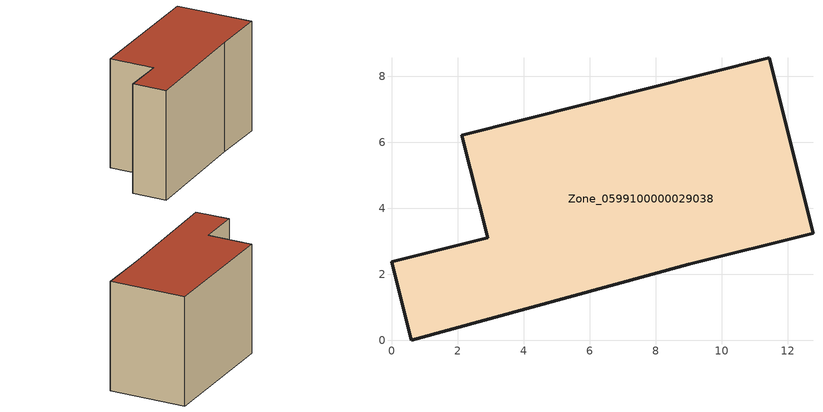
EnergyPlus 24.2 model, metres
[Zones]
Zone_0599100000029038
 floor ground (C_G): 0,2.37 2.91,3.1 2.13,6.21 11.44,8.55 12.77,3.23 9,2.29 0.59,0 z0
 wall outside (C_F): 2.91,3.1 0,2.37 0.59,0 9,2.29 12.77,3.23 11.44,8.55 2.13,6.21 2.91,3.1 z0:7.82
 roof outside (C_R): 11.44,8.55 2.13,6.21 2.91,3.1 0,2.37 0.59,0 9,2.29 12.77,3.23 z7.82
[BUILDING]
Pand.0599100000029038: North Axis=0; Terrain=City; Loads Convergence Tolerance Value=0.04; Temperature Convergence Tolerance Value=0.4; Solar Distribution=FullExterior; Maximum Number of Warmup Days=25; Minimum Number of Warmup Days=1
[Site:Location]
Rotterdam.The.Hague.AP_ZH_NLD Design_Conditions: Latitude=51.96; Longitude=4.45; Time Zone=1; Elevation=-4.5
[SITE:GROUNDTEMPERATURE:BUILDINGSURFACE]
18, 18, 18, 18, 18, 18, 18, 18, 18, 18, 18, 18
[MATERIAL] Thermal Absorptance=0.9; Solar Absorptance=0.7; Visible Absorptance=0.7
Name | Roughness | Thickness | Conductivity | Density | Specific Heat
G.TI.1975-1991 | MediumSmooth | 0.15 | 0.288461 | 540 | 1210
F.TI.1975-1991 | Rough | 0.3 | 0.230769 | 1920 | 840
R.TI.1975-1991 | MediumRough | 0.2 | 0.153846 | 1500 | 1000
[CONSTRUCTION]
C_G: G.TI.1975-1991
C_F: F.TI.1975-1991
C_R: R.TI.1975-1991
[ZONE]
Zone_0599100000029038: Type=1; Multiplier=1; Ceiling Height=Autocalculate; Volume=Autocalculate; Floor Area=autocalculate; Part of Total Floor Area=Yes
[ZONEINFILTRATION:DESIGNFLOWRATE]
Infil_Zone_0599100000029038: Zone or ZoneList or Space or SpaceList=Zone_0599100000029038; Schedule=AlwaysOn; Design Flow Rate Calculation Method=Flow/Area; Flow Rate per Floor Area=0.003; Constant Term Coefficient=1; Temperature Term Coefficient=0; Velocity Term Coefficient=0; Velocity Squared Term Coefficient=0
[HVACTEMPLATE:ZONE:IDEALLOADSAIRSYSTEM]
Zone_0599100000029038: Maximum Heating Supply Air Temperature=50; Minimum Cooling Supply Air Temperature=13; Maximum Heating Supply Air Humidity Ratio=0.0156; Minimum Cooling Supply Air Humidity Ratio=0.0077; Heating Limit=NoLimit; Cooling Limit=NoLimit; Dehumidification Control Type=ConstantSensibleHeatRatio; Cooling Sensible Heat Ratio=0.7; Dehumidification Setpoint=60; Humidification Control Type=None; Humidification Setpoint=30; Outdoor Air Method=None; Outdoor Air Flow Rate per Person=0.00944; Outdoor Air Flow Rate per Zone Floor Area=0; Outdoor Air Flow Rate per Zone=0; Demand Controlled Ventilation Type=None; Outdoor Air Economizer Type=NoEconomizer; Heat Recovery Type=None; Sensible Heat Recovery Effectiveness=0.7; Latent Heat Recovery Effectiveness=0.65
[ZONECONTROL:THERMOSTAT]
ThermostatControl_Zone_0599100000029038: Zone or ZoneList=Zone_0599100000029038; Control Type Schedule=DualSetpointControlType; Control 1=Thermostat_Zone_0599100000029038; Temperature Difference Between Cutout And Setpoint=0
[THERMOSTATSETPOINT:DUALSETPOINT]
Thermostat_Zone_0599100000029038: Heating Setpoint Temperature Schedule=HeatingSetpoint_Zone_0599100000029038; Cooling Setpoint Temperature Schedule=CoolingSetpoint_Zone_0599100000029038
[SCHEDULE:COMPACT]
HeatingSetpoint_Zone_0599100000029038: Through: 12/31, For: AllDays, Until: 24:00, 21
CoolingSetpoint_Zone_0599100000029038: Through: 12/31, For: AllDays, Until: 24:00, 24
DualSetpointControlType: Through: 12/31, For: AllDays, Until: 24:00, 4
AlwaysOn: Through: 12/31, For: AllDays, Until: 24:00, 1
